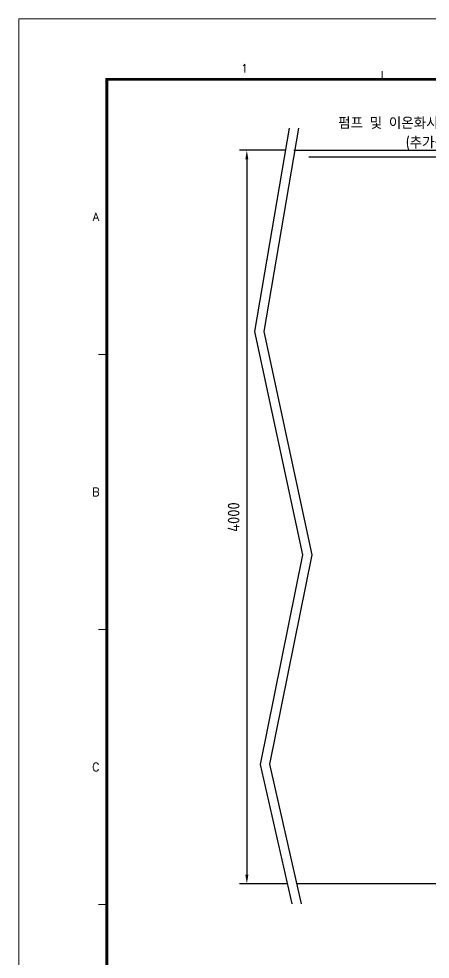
# Model space of a CAD drawing. Header units: millimetres. Extents: x 0 to 37514, y 0 to 8910.
# Drawn here: x 12991 to 15233, y 3782 to 8910 of the extents above; entities that cross this region are included whole.
import ezdxf
from ezdxf.enums import TextEntityAlignment as Align

# ---------------------------------------------------------------- set-up
doc = ezdxf.new("R2010")
doc.units = ezdxf.units.MM
doc.layers.add('SHEET', color=3, linetype='Continuous')
doc.styles.add('HYUNDAI-STEEL', font='romans.shx', dxfattribs={"width": 0.75, "bigfont": 'whgtxt.shx'})
doc.styles.get("Standard").update_dxf_attribs({"font": 'ISOCP.SHX', "bigfont": 'WHGTXT.SHX'})
doc.dimstyles.new('PS-20', dxfattribs={"dimscale": 20, "dimtxt": 3.2, "dimasz": 2.5, "dimexe": 2, "dimexo": 2.5, "dimgap": 2, "dimtad": 1, "dimtoh": 1, "dimrnd": 0.05, "dimzin": 12, "dimdsep": 46, "dimtxsty": 'Standard', "dimcen": 0, "dimclrt": 2, "dimazin": 3, "dimtfac": 1, "dimtofl": 0, "dimtmove": 0, "dimatfit": 3, "dimfxl": 0, "dimtolj": 1, "dimtzin": 0, "dimarcsym": 0})

# ---------------------------------------------------------------- blocks, each defined once
blk = doc.blocks.new('*D189')
at = {"color": 0, "lineweight": -2}
for p, q in [((14440.4, 8192.8), (14193.7, 8192.8)), ((14233.7, 8142.8), (14233.7, 4242.8)), ((14455.7, 4192.8), (14193.7, 4192.8))]:
    blk.add_line(p, q, dxfattribs=at)
at = {"color": 0}
for points in [[(14225.4, 8142.8), (14242.1, 8142.8), (14233.7, 8192.8)], [(14225.4, 4242.8), (14242.1, 4242.8), (14233.7, 4192.8)]]:
    blk.add_solid(points, dxfattribs=at)
at = {"layer": 'Defpoints', "color": 0}
for p in [(14490.4, 8192.8), (14233.7, 4192.8), (14505.7, 4192.8)]:
    blk.add_point(p, dxfattribs=at)
at = {"color": 2, "insert": (14161.7, 6192.8), "char_height": 64, "attachment_point": 5, "rotation": 90}
blk.add_mtext('\\A1;4000', dxfattribs=at)
blk = doc.blocks.new('HYUNDAI-STEEL_A1-OUT')
at = {"layer": 'Defpoints', "linetype": 'Continuous', "lineweight": 0}
blk.add_lwpolyline([(841, 594), (0, 594), (0, 0), (841, 0)], close=True, dxfattribs=at)
at = {"layer": 'SHEET', "color": 3, "linetype": 'Continuous', "lineweight": 0}
for p, q in [((132, 572), (132, 575)), ((32, 472), (29, 472)), ((32, 372), (29, 372)), ((32, 272), (29, 272))]:
    blk.add_line(p, q, dxfattribs=at)
at = {"layer": 'SHEET', "color": 4, "linetype": 'Continuous', "lineweight": 0, "const_width": 1, "flags": 128}
blk.add_lwpolyline([(829, 22), (829, 572), (32, 572), (32, 22), (829, 22)], dxfattribs=at)
at = {"layer": 'SHEET', "color": 2, "linetype": 'Continuous', "lineweight": 0, "style": 'HYUNDAI-STEEL'}
for s, p in [('1', (82, 576)), ('A', (28, 522)), ('B', (28, 422)), ('C', (28, 322))]:
    blk.add_text(s, height=3, dxfattribs=at).set_placement(p, align=Align.MIDDLE_CENTER)

msp = doc.modelspace()

# ---------------------------------------------------------------- linework, layer by layer
for p, q in [((14464.815, 8312.83), (14275.941, 7205.057)), ((14515.935, 8312.83), (14326.828, 7203.957)), ((14275.941, 7205.057), (14537.586, 5987.65)), ((14326.828, 7203.957), (14588.426, 5986.822)), ((14537.586, 5987.65), (14306.829, 4844.275)), ((14588.426, 5986.822), (14357.959, 4844.88)), ((14306.829, 4844.275), (14479.042, 4084.194)), ((14357.959, 4844.88), (14530.309, 4084.194))]:
    msp.add_line(p, q)
at = {"color": 250}
msp.add_lwpolyline([(14490.388, 8192.84), (16380.576, 8192.84), (16380.576, 4192.84), (14505.693, 4192.84)], dxfattribs=at)

# ---------------------------------------------------------------- block references
at = {"layer": 'SHEET', "xscale": 15, "yscale": 15, "zscale": 15}
msp.add_blockref('HYUNDAI-STEEL_A1-OUT', (12990.635, 0), dxfattribs=at)

# ---------------------------------------------------------------- texts
at = {"color": 1, "insert": (15586.117, 8196.221), "char_height": 64, "attachment_point": 9}
msp.add_mtext('펌프 및 이온화시스템 추가\\P(추가공간 필요)', dxfattribs=at)

# ---------------------------------------------------------------- dimensions: what is measured, and where the dimension line sits
dim = msp.add_linear_dim(base=(14233.741, 4192.84), p1=(14490.388, 8192.84), p2=(14505.693, 4192.84), angle=90, dimstyle='PS-20')
dim.commit()
dim.dimension.update_dxf_attribs({"geometry": '*D189', "text_midpoint": (14233.741, 6192.84), "dimtype": 160})

# ---------------------------------------------------------------- leaders
at = {"color": 1, "annotation_type": 0, "has_hookline": 1, "hookline_direction": 1, "text_width": 1014.667}
msp.add_leader([(15780.576, 8122.84), (15626.117, 8156.221)], dimstyle='PS-20', override={"dimgap": 2, "dimtad": 1}, dxfattribs=at)

doc.saveas('drawing.dxf')
